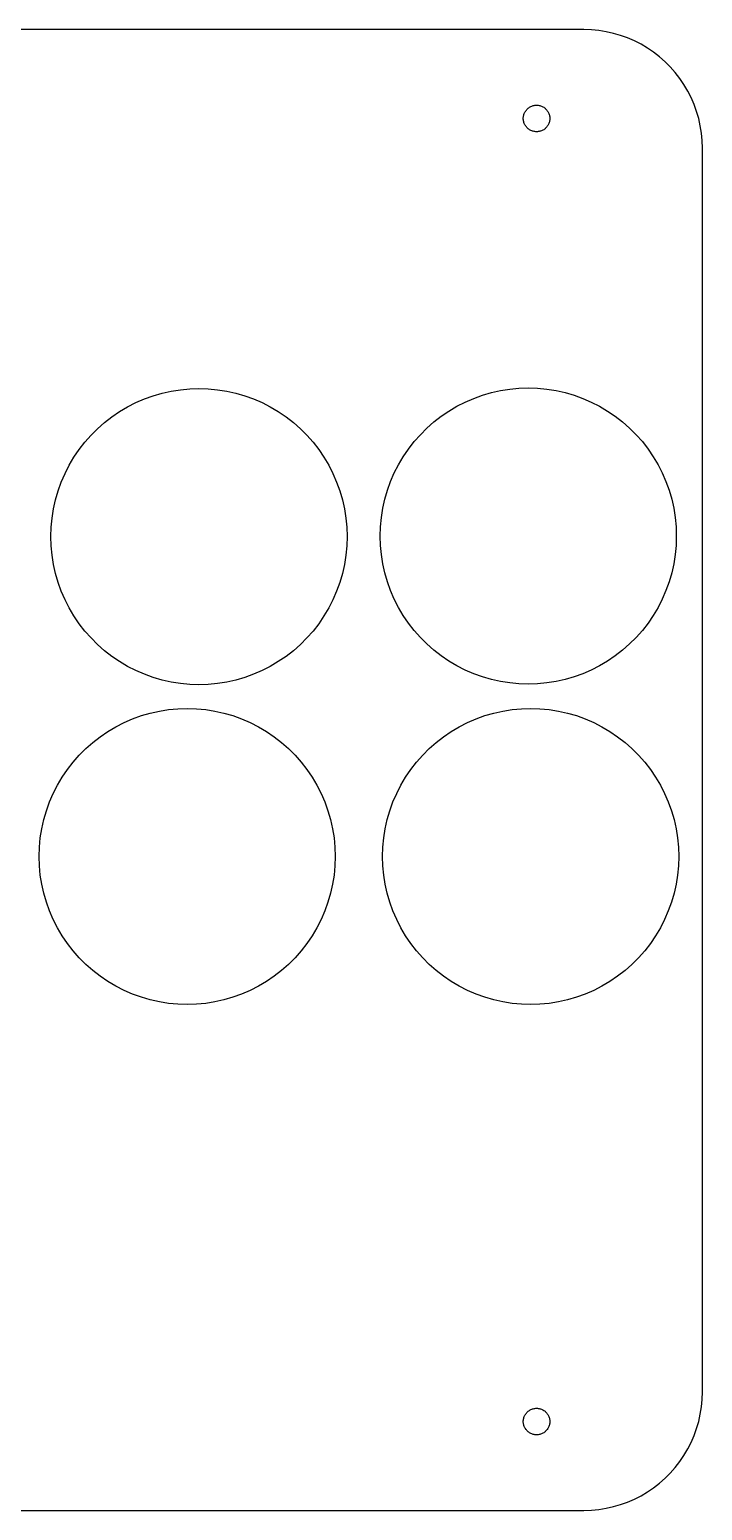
# Model space of a CAD drawing. Header units: metres. Extents: x 0 to 208, y 0 to 125.
# Drawn here: x 151.7 to 208.5, y 0 to 125 of the extents above; entities that cross this region are included whole.
import ezdxf

# ---------------------------------------------------------------- set-up
doc = ezdxf.new("R2010")
doc.units = ezdxf.units.M

msp = doc.modelspace()

# ---------------------------------------------------------------- linework, layer by layer
for p, q in [((198.5, 125), (10, 125)), ((199.128, 124.98), (198.5, 125)), ((199.753, 124.921), (199.128, 124.98)), ((200.374, 124.823), (199.753, 124.921)), ((200.987, 124.686), (200.374, 124.823)), ((201.59, 124.511), (200.987, 124.686)), ((202.181, 124.298), (201.59, 124.511)), ((202.758, 124.048), (202.181, 124.298)), ((203.318, 123.763), (202.758, 124.048)), ((203.858, 123.443), (203.318, 123.763)), ((204.378, 123.09), (203.858, 123.443)), ((204.874, 122.705), (204.378, 123.09)), ((205.345, 122.29), (204.874, 122.705)), ((205.79, 121.845), (205.345, 122.29)), ((206.205, 121.374), (205.79, 121.845)), ((206.59, 120.878), (206.205, 121.374)), ((206.943, 120.358), (206.59, 120.878)), ((207.263, 119.818), (206.943, 120.358)), ((207.548, 119.258), (207.263, 119.818)), ((207.798, 118.681), (207.548, 119.258)), ((193.38, 117.5), (193.382, 117.57)), ((193.382, 117.43), (193.38, 117.5)), ((193.382, 117.57), (193.389, 117.64)), ((193.389, 117.64), (193.4, 117.71)), ((193.4, 117.71), (193.415, 117.779)), ((193.415, 117.779), (193.435, 117.846)), ((193.435, 117.846), (193.459, 117.912)), ((193.459, 117.912), (193.487, 117.977)), ((193.487, 117.977), (193.519, 118.04)), ((193.519, 118.04), (193.554, 118.1)), ((193.554, 118.1), (193.594, 118.158)), ((193.594, 118.158), (193.637, 118.214)), ((193.637, 118.214), (193.684, 118.267)), ((193.684, 118.267), (193.733, 118.316)), ((193.733, 118.316), (193.786, 118.363)), ((193.786, 118.363), (193.842, 118.406)), ((193.842, 118.406), (193.9, 118.446)), ((193.9, 118.446), (193.96, 118.481)), ((193.96, 118.481), (194.023, 118.513)), ((194.023, 118.513), (194.088, 118.541)), ((194.088, 118.541), (194.154, 118.565)), ((194.154, 118.565), (194.221, 118.585)), ((194.221, 118.585), (194.29, 118.6)), ((194.29, 118.6), (194.36, 118.611)), ((194.36, 118.611), (194.43, 118.618)), ((194.43, 118.618), (194.5, 118.62)), ((194.5, 118.62), (194.57, 118.618)), ((194.57, 118.618), (194.64, 118.611)), ((194.64, 118.611), (194.71, 118.6)), ((194.71, 118.6), (194.779, 118.585)), ((194.779, 118.585), (194.846, 118.565)), ((194.846, 118.565), (194.912, 118.541)), ((194.912, 118.541), (194.977, 118.513)), ((194.977, 118.513), (195.04, 118.481)), ((195.04, 118.481), (195.1, 118.446)), ((195.1, 118.446), (195.158, 118.406)), ((195.158, 118.406), (195.214, 118.363)), ((195.214, 118.363), (195.267, 118.316)), ((195.267, 118.316), (195.316, 118.267)), ((195.316, 118.267), (195.363, 118.214)), ((195.363, 118.214), (195.406, 118.158)), ((195.406, 118.158), (195.446, 118.1)), ((195.446, 118.1), (195.481, 118.04)), ((195.481, 118.04), (195.513, 117.977)), ((195.513, 117.977), (195.541, 117.912)), ((195.541, 117.912), (195.565, 117.846)), ((195.565, 117.846), (195.585, 117.779)), ((195.585, 117.779), (195.6, 117.71)), ((195.6, 117.71), (195.611, 117.64)), ((195.611, 117.64), (195.618, 117.57)), ((195.618, 117.57), (195.62, 117.5)), ((195.62, 117.5), (195.618, 117.43)), ((208.011, 118.09), (207.798, 118.681)), ((208.186, 117.487), (208.011, 118.09)), ((193.389, 117.36), (193.382, 117.43)), ((193.4, 117.29), (193.389, 117.36)), ((193.415, 117.221), (193.4, 117.29)), ((193.435, 117.154), (193.415, 117.221)), ((193.459, 117.088), (193.435, 117.154)), ((193.487, 117.023), (193.459, 117.088)), ((193.519, 116.96), (193.487, 117.023)), ((193.554, 116.9), (193.519, 116.96)), ((193.594, 116.842), (193.554, 116.9)), ((193.637, 116.786), (193.594, 116.842)), ((193.684, 116.733), (193.637, 116.786)), ((193.733, 116.684), (193.684, 116.733)), ((193.786, 116.637), (193.733, 116.684)), ((193.842, 116.594), (193.786, 116.637)), ((193.9, 116.554), (193.842, 116.594)), ((193.96, 116.519), (193.9, 116.554)), ((194.023, 116.487), (193.96, 116.519)), ((194.088, 116.459), (194.023, 116.487)), ((194.154, 116.435), (194.088, 116.459)), ((194.221, 116.415), (194.154, 116.435)), ((194.29, 116.4), (194.221, 116.415)), ((194.36, 116.389), (194.29, 116.4)), ((194.43, 116.382), (194.36, 116.389)), ((194.5, 116.38), (194.43, 116.382)), ((194.57, 116.382), (194.5, 116.38)), ((194.64, 116.389), (194.57, 116.382)), ((194.71, 116.4), (194.64, 116.389)), ((194.779, 116.415), (194.71, 116.4)), ((194.846, 116.435), (194.779, 116.415)), ((194.912, 116.459), (194.846, 116.435)), ((194.977, 116.487), (194.912, 116.459)), ((195.04, 116.519), (194.977, 116.487)), ((195.1, 116.554), (195.04, 116.519)), ((195.158, 116.594), (195.1, 116.554)), ((195.214, 116.637), (195.158, 116.594)), ((195.267, 116.684), (195.214, 116.637)), ((195.316, 116.733), (195.267, 116.684)), ((195.363, 116.786), (195.316, 116.733)), ((195.406, 116.842), (195.363, 116.786)), ((195.446, 116.9), (195.406, 116.842)), ((195.481, 116.96), (195.446, 116.9)), ((195.513, 117.023), (195.481, 116.96)), ((195.541, 117.088), (195.513, 117.023)), ((195.565, 117.154), (195.541, 117.088)), ((195.585, 117.221), (195.565, 117.154)), ((195.6, 117.29), (195.585, 117.221)), ((195.611, 117.36), (195.6, 117.29)), ((195.618, 117.43), (195.611, 117.36)), ((208.323, 116.874), (208.186, 117.487)), ((208.421, 116.253), (208.323, 116.874)), ((208.48, 115.628), (208.421, 116.253)), ((208.5, 115), (208.48, 115.628)), ((208.5, 10), (208.5, 115)), ((160.678, 93.5103), (161.398, 93.8222)), ((161.398, 93.8222), (162.137, 94.0882)), ((162.137, 94.0882), (162.891, 94.3073)), ((162.891, 94.3073), (163.658, 94.4786)), ((163.658, 94.4786), (164.433, 94.6014)), ((164.433, 94.6014), (165.215, 94.6753)), ((165.215, 94.6753), (166, 94.7)), ((166, 94.7), (166.785, 94.6753)), ((166.785, 94.6753), (167.567, 94.6014)), ((167.567, 94.6014), (168.342, 94.4786)), ((168.342, 94.4786), (169.109, 94.3073)), ((169.109, 94.3073), (169.863, 94.0882)), ((169.863, 94.0882), (170.602, 93.8222)), ((170.602, 93.8222), (171.322, 93.5103)), ((188.478, 93.5603), (189.198, 93.8722)), ((189.198, 93.8722), (189.937, 94.1382)), ((189.937, 94.1382), (190.691, 94.3573)), ((190.691, 94.3573), (191.458, 94.5286)), ((191.458, 94.5286), (192.233, 94.6514)), ((192.233, 94.6514), (193.015, 94.7253)), ((193.015, 94.7253), (193.8, 94.75)), ((193.8, 94.75), (194.585, 94.7253)), ((194.585, 94.7253), (195.367, 94.6514)), ((195.367, 94.6514), (196.142, 94.5286)), ((196.142, 94.5286), (196.909, 94.3573)), ((196.909, 94.3573), (197.663, 94.1382)), ((197.663, 94.1382), (198.402, 93.8722)), ((198.402, 93.8722), (199.122, 93.5603)), ((158.653, 92.3127), (159.302, 92.7541)), ((159.302, 92.7541), (159.978, 93.1538)), ((159.978, 93.1538), (160.678, 93.5103)), ((171.322, 93.5103), (172.022, 93.1538)), ((172.022, 93.1538), (172.698, 92.7541)), ((172.698, 92.7541), (173.347, 92.3127)), ((186.453, 92.3627), (187.102, 92.8041)), ((187.102, 92.8041), (187.778, 93.2038)), ((187.778, 93.2038), (188.478, 93.5603)), ((199.122, 93.5603), (199.822, 93.2038)), ((199.822, 93.2038), (200.498, 92.8041)), ((200.498, 92.8041), (201.147, 92.3627)), ((156.888, 90.7568), (157.443, 91.3121)), ((157.443, 91.3121), (158.032, 91.8314)), ((158.032, 91.8314), (158.653, 92.3127)), ((173.347, 92.3127), (173.968, 91.8314)), ((173.968, 91.8314), (174.557, 91.3121)), ((174.557, 91.3121), (175.112, 90.7568)), ((184.688, 90.8068), (185.243, 91.3621)), ((185.243, 91.3621), (185.832, 91.8814)), ((185.832, 91.8814), (186.453, 92.3627)), ((201.147, 92.3627), (201.768, 91.8814)), ((201.768, 91.8814), (202.357, 91.3621)), ((202.357, 91.3621), (202.912, 90.8068)), ((155.887, 89.5473), (156.369, 90.1678)), ((156.369, 90.1678), (156.888, 90.7568)), ((175.112, 90.7568), (175.631, 90.1678)), ((175.631, 90.1678), (176.113, 89.5473)), ((183.687, 89.5973), (184.169, 90.2178)), ((184.169, 90.2178), (184.688, 90.8068)), ((202.912, 90.8068), (203.431, 90.2178)), ((203.431, 90.2178), (203.913, 89.5973)), ((155.046, 88.2219), (155.446, 88.8978)), ((155.446, 88.8978), (155.887, 89.5473)), ((176.113, 89.5473), (176.554, 88.8978)), ((176.554, 88.8978), (176.954, 88.2219)), ((182.846, 88.2719), (183.246, 88.9478)), ((183.246, 88.9478), (183.687, 89.5973)), ((203.913, 89.5973), (204.354, 88.9478)), ((204.354, 88.9478), (204.754, 88.2719)), ((154.378, 86.8015), (154.69, 87.5222)), ((154.69, 87.5222), (155.046, 88.2219)), ((176.954, 88.2219), (177.31, 87.5222)), ((177.31, 87.5222), (177.622, 86.8015)), ((182.178, 86.8515), (182.49, 87.5722)), ((182.49, 87.5722), (182.846, 88.2719)), ((204.754, 88.2719), (205.11, 87.5722)), ((205.11, 87.5722), (205.422, 86.8515)), ((154.112, 86.0627), (154.378, 86.8015)), ((177.622, 86.8015), (177.888, 86.0627)), ((181.912, 86.1127), (182.178, 86.8515)), ((205.422, 86.8515), (205.688, 86.1127)), ((153.721, 84.5423), (153.893, 85.3086)), ((153.893, 85.3086), (154.112, 86.0627)), ((177.888, 86.0627), (178.107, 85.3086)), ((178.107, 85.3086), (178.279, 84.5423)), ((181.521, 84.5923), (181.693, 85.3586)), ((181.693, 85.3586), (181.912, 86.1127)), ((205.688, 86.1127), (205.907, 85.3586)), ((205.907, 85.3586), (206.079, 84.5923)), ((153.525, 82.9849), (153.599, 83.7667)), ((153.599, 83.7667), (153.721, 84.5423)), ((178.279, 84.5423), (178.401, 83.7667)), ((178.401, 83.7667), (178.475, 82.9849)), ((181.325, 83.0349), (181.399, 83.8167)), ((181.399, 83.8167), (181.521, 84.5923)), ((206.079, 84.5923), (206.201, 83.8167)), ((206.201, 83.8167), (206.275, 83.0349)), ((153.5, 82.2), (153.525, 82.9849)), ((178.475, 82.9849), (178.5, 82.2)), ((181.3, 82.25), (181.325, 83.0349)), ((206.275, 83.0349), (206.3, 82.25)), ((153.525, 81.4151), (153.5, 82.2)), ((153.599, 80.6333), (153.525, 81.4151)), ((178.475, 81.4151), (178.401, 80.6333)), ((178.5, 82.2), (178.475, 81.4151)), ((181.325, 81.4651), (181.3, 82.25)), ((181.399, 80.6833), (181.325, 81.4651)), ((206.275, 81.4651), (206.201, 80.6833)), ((206.3, 82.25), (206.275, 81.4651)), ((153.721, 79.8577), (153.599, 80.6333)), ((178.401, 80.6333), (178.279, 79.8577)), ((181.521, 79.9077), (181.399, 80.6833)), ((206.201, 80.6833), (206.079, 79.9077)), ((153.893, 79.0914), (153.721, 79.8577)), ((154.112, 78.3373), (153.893, 79.0914)), ((178.107, 79.0914), (177.888, 78.3373)), ((178.279, 79.8577), (178.107, 79.0914)), ((181.693, 79.1414), (181.521, 79.9077)), ((181.912, 78.3873), (181.693, 79.1414)), ((205.907, 79.1414), (205.688, 78.3873)), ((206.079, 79.9077), (205.907, 79.1414)), ((154.378, 77.5984), (154.112, 78.3373)), ((154.69, 76.8777), (154.378, 77.5984)), ((177.622, 77.5984), (177.31, 76.8777)), ((177.888, 78.3373), (177.622, 77.5984)), ((182.178, 77.6484), (181.912, 78.3873)), ((182.49, 76.9277), (182.178, 77.6484)), ((205.422, 77.6484), (205.11, 76.9277)), ((205.688, 78.3873), (205.422, 77.6484)), ((155.046, 76.1781), (154.69, 76.8777)), ((177.31, 76.8777), (176.954, 76.1781)), ((182.846, 76.2281), (182.49, 76.9277)), ((205.11, 76.9277), (204.754, 76.2281)), ((155.446, 75.5022), (155.046, 76.1781)), ((155.887, 74.8527), (155.446, 75.5022)), ((176.554, 75.5022), (176.113, 74.8527)), ((176.954, 76.1781), (176.554, 75.5022)), ((183.246, 75.5522), (182.846, 76.2281)), ((183.687, 74.9027), (183.246, 75.5522)), ((204.354, 75.5522), (203.913, 74.9027)), ((204.754, 76.2281), (204.354, 75.5522)), ((156.369, 74.2322), (155.887, 74.8527)), ((156.888, 73.6432), (156.369, 74.2322)), ((175.631, 74.2322), (175.112, 73.6432)), ((176.113, 74.8527), (175.631, 74.2322)), ((184.169, 74.2822), (183.687, 74.9027)), ((184.688, 73.6932), (184.169, 74.2822)), ((203.431, 74.2822), (202.912, 73.6932)), ((203.913, 74.9027), (203.431, 74.2822)), ((157.443, 73.0879), (156.888, 73.6432)), ((158.032, 72.5686), (157.443, 73.0879)), ((158.653, 72.0873), (158.032, 72.5686)), ((173.968, 72.5686), (173.347, 72.0873)), ((174.557, 73.0879), (173.968, 72.5686)), ((175.112, 73.6432), (174.557, 73.0879)), ((185.243, 73.1379), (184.688, 73.6932)), ((185.832, 72.6186), (185.243, 73.1379)), ((186.453, 72.1373), (185.832, 72.6186)), ((201.768, 72.6186), (201.147, 72.1373)), ((202.357, 73.1379), (201.768, 72.6186)), ((202.912, 73.6932), (202.357, 73.1379)), ((159.302, 71.6459), (158.653, 72.0873)), ((159.978, 71.2462), (159.302, 71.6459)), ((172.698, 71.6459), (172.022, 71.2462)), ((173.347, 72.0873), (172.698, 71.6459)), ((187.102, 71.6959), (186.453, 72.1373)), ((187.778, 71.2962), (187.102, 71.6959)), ((188.478, 70.9397), (187.778, 71.2962)), ((199.822, 71.2962), (199.122, 70.9397)), ((200.498, 71.6959), (199.822, 71.2962)), ((201.147, 72.1373), (200.498, 71.6959)), ((160.678, 70.8896), (159.978, 71.2462)), ((161.398, 70.5778), (160.678, 70.8896)), ((162.137, 70.3118), (161.398, 70.5778)), ((162.891, 70.0927), (162.137, 70.3118)), ((163.658, 69.9214), (162.891, 70.0927)), ((169.109, 70.0927), (168.342, 69.9214)), ((169.863, 70.3118), (169.109, 70.0927)), ((170.602, 70.5778), (169.863, 70.3118)), ((171.322, 70.8896), (170.602, 70.5778)), ((172.022, 71.2462), (171.322, 70.8896)), ((189.198, 70.6278), (188.478, 70.9397)), ((189.937, 70.3618), (189.198, 70.6278)), ((190.691, 70.1427), (189.937, 70.3618)), ((191.458, 69.9714), (190.691, 70.1427)), ((196.909, 70.1427), (196.142, 69.9714)), ((197.663, 70.3618), (196.909, 70.1427)), ((198.402, 70.6278), (197.663, 70.3618)), ((199.122, 70.9397), (198.402, 70.6278)), ((164.433, 69.7986), (163.658, 69.9214)), ((165.215, 69.7247), (164.433, 69.7986)), ((166, 69.7), (165.215, 69.7247)), ((166.785, 69.7247), (166, 69.7)), ((167.567, 69.7986), (166.785, 69.7247)), ((168.342, 69.9214), (167.567, 69.7986)), ((192.233, 69.8486), (191.458, 69.9714)), ((193.015, 69.7747), (192.233, 69.8486)), ((193.8, 69.75), (193.015, 69.7747)), ((194.585, 69.7747), (193.8, 69.75)), ((195.367, 69.8486), (194.585, 69.7747)), ((196.142, 69.9714), (195.367, 69.8486)), ((162.658, 67.4786), (163.433, 67.6014)), ((163.433, 67.6014), (164.215, 67.6753)), ((164.215, 67.6753), (165, 67.7)), ((165, 67.7), (165.785, 67.6753)), ((165.785, 67.6753), (166.567, 67.6014)), ((166.567, 67.6014), (167.342, 67.4786)), ((191.658, 67.4786), (192.433, 67.6014)), ((192.433, 67.6014), (193.215, 67.6753)), ((193.215, 67.6753), (194, 67.7)), ((194, 67.7), (194.785, 67.6753)), ((194.785, 67.6753), (195.567, 67.6014)), ((195.567, 67.6014), (196.342, 67.4786)), ((158.978, 66.1538), (159.678, 66.5103)), ((159.678, 66.5103), (160.398, 66.8222)), ((160.398, 66.8222), (161.137, 67.0882)), ((161.137, 67.0882), (161.891, 67.3073)), ((161.891, 67.3073), (162.658, 67.4786)), ((167.342, 67.4786), (168.109, 67.3073)), ((168.109, 67.3073), (168.863, 67.0882)), ((168.863, 67.0882), (169.602, 66.8222)), ((169.602, 66.8222), (170.322, 66.5103)), ((170.322, 66.5103), (171.022, 66.1538)), ((187.978, 66.1538), (188.678, 66.5103)), ((188.678, 66.5103), (189.398, 66.8222)), ((189.398, 66.8222), (190.137, 67.0882)), ((190.137, 67.0882), (190.891, 67.3073)), ((190.891, 67.3073), (191.658, 67.4786)), ((196.342, 67.4786), (197.109, 67.3073)), ((197.109, 67.3073), (197.863, 67.0882)), ((197.863, 67.0882), (198.602, 66.8222)), ((198.602, 66.8222), (199.322, 66.5103)), ((199.322, 66.5103), (200.022, 66.1538)), ((157.032, 64.8314), (157.653, 65.3127)), ((157.653, 65.3127), (158.302, 65.7541)), ((158.302, 65.7541), (158.978, 66.1538)), ((171.022, 66.1538), (171.698, 65.7541)), ((171.698, 65.7541), (172.347, 65.3127)), ((172.347, 65.3127), (172.968, 64.8314)), ((186.032, 64.8314), (186.653, 65.3127)), ((186.653, 65.3127), (187.302, 65.7541)), ((187.302, 65.7541), (187.978, 66.1538)), ((200.022, 66.1538), (200.698, 65.7541)), ((200.698, 65.7541), (201.347, 65.3127)), ((201.347, 65.3127), (201.968, 64.8314)), ((155.369, 63.1678), (155.888, 63.7568)), ((155.888, 63.7568), (156.443, 64.3121)), ((156.443, 64.3121), (157.032, 64.8314)), ((172.968, 64.8314), (173.557, 64.3121)), ((173.557, 64.3121), (174.112, 63.7568)), ((174.112, 63.7568), (174.631, 63.1678)), ((184.369, 63.1678), (184.888, 63.7568)), ((184.888, 63.7568), (185.443, 64.3121)), ((185.443, 64.3121), (186.032, 64.8314)), ((201.968, 64.8314), (202.557, 64.3121)), ((202.557, 64.3121), (203.112, 63.7568)), ((203.112, 63.7568), (203.631, 63.1678)), ((154.446, 61.8978), (154.887, 62.5473)), ((154.887, 62.5473), (155.369, 63.1678)), ((174.631, 63.1678), (175.113, 62.5473)), ((175.113, 62.5473), (175.554, 61.8978)), ((183.446, 61.8978), (183.887, 62.5473)), ((183.887, 62.5473), (184.369, 63.1678)), ((203.631, 63.1678), (204.113, 62.5473)), ((204.113, 62.5473), (204.554, 61.8978)), ((154.046, 61.2219), (154.446, 61.8978)), ((175.554, 61.8978), (175.954, 61.2219)), ((183.046, 61.2219), (183.446, 61.8978)), ((204.554, 61.8978), (204.954, 61.2219)), ((153.378, 59.8015), (153.69, 60.5222)), ((153.69, 60.5222), (154.046, 61.2219)), ((175.954, 61.2219), (176.31, 60.5222)), ((176.31, 60.5222), (176.622, 59.8015)), ((182.378, 59.8015), (182.69, 60.5222)), ((182.69, 60.5222), (183.046, 61.2219)), ((204.954, 61.2219), (205.31, 60.5222)), ((205.31, 60.5222), (205.622, 59.8015)), ((152.893, 58.3086), (153.112, 59.0627)), ((153.112, 59.0627), (153.378, 59.8015)), ((176.622, 59.8015), (176.888, 59.0627)), ((176.888, 59.0627), (177.107, 58.3086)), ((181.893, 58.3086), (182.112, 59.0627)), ((182.112, 59.0627), (182.378, 59.8015)), ((205.622, 59.8015), (205.888, 59.0627)), ((205.888, 59.0627), (206.107, 58.3086)), ((152.599, 56.7667), (152.721, 57.5423)), ((152.721, 57.5423), (152.893, 58.3086)), ((177.107, 58.3086), (177.279, 57.5423)), ((177.279, 57.5423), (177.401, 56.7667)), ((181.599, 56.7667), (181.721, 57.5423)), ((181.721, 57.5423), (181.893, 58.3086)), ((206.107, 58.3086), (206.279, 57.5423)), ((206.279, 57.5423), (206.401, 56.7667)), ((152.525, 55.9849), (152.599, 56.7667)), ((177.401, 56.7667), (177.475, 55.9849)), ((181.525, 55.9849), (181.599, 56.7667)), ((206.401, 56.7667), (206.475, 55.9849)), ((152.5, 55.2), (152.525, 55.9849)), ((152.525, 54.4151), (152.5, 55.2)), ((177.475, 55.9849), (177.5, 55.2)), ((177.5, 55.2), (177.475, 54.4151)), ((181.5, 55.2), (181.525, 55.9849)), ((181.525, 54.4151), (181.5, 55.2)), ((206.475, 55.9849), (206.5, 55.2)), ((206.5, 55.2), (206.475, 54.4151)), ((152.599, 53.6333), (152.525, 54.4151)), ((177.475, 54.4151), (177.401, 53.6333)), ((181.599, 53.6333), (181.525, 54.4151)), ((206.475, 54.4151), (206.401, 53.6333)), ((152.721, 52.8577), (152.599, 53.6333)), ((152.893, 52.0914), (152.721, 52.8577)), ((177.279, 52.8577), (177.107, 52.0914)), ((177.401, 53.6333), (177.279, 52.8577)), ((181.721, 52.8577), (181.599, 53.6333)), ((181.893, 52.0914), (181.721, 52.8577)), ((206.279, 52.8577), (206.107, 52.0914)), ((206.401, 53.6333), (206.279, 52.8577)), ((153.112, 51.3373), (152.893, 52.0914)), ((153.378, 50.5984), (153.112, 51.3373)), ((176.888, 51.3373), (176.622, 50.5984)), ((177.107, 52.0914), (176.888, 51.3373)), ((182.112, 51.3373), (181.893, 52.0914)), ((182.378, 50.5984), (182.112, 51.3373)), ((205.888, 51.3373), (205.622, 50.5984)), ((206.107, 52.0914), (205.888, 51.3373)), ((153.69, 49.8777), (153.378, 50.5984)), ((176.622, 50.5984), (176.31, 49.8777)), ((182.69, 49.8777), (182.378, 50.5984)), ((205.622, 50.5984), (205.31, 49.8777)), ((154.046, 49.1781), (153.69, 49.8777)), ((154.446, 48.5022), (154.046, 49.1781)), ((175.954, 49.1781), (175.554, 48.5022)), ((176.31, 49.8777), (175.954, 49.1781)), ((183.046, 49.1781), (182.69, 49.8777)), ((183.446, 48.5022), (183.046, 49.1781)), ((204.954, 49.1781), (204.554, 48.5022)), ((205.31, 49.8777), (204.954, 49.1781)), ((154.887, 47.8527), (154.446, 48.5022)), ((155.369, 47.2322), (154.887, 47.8527)), ((175.113, 47.8527), (174.631, 47.2322)), ((175.554, 48.5022), (175.113, 47.8527)), ((183.887, 47.8527), (183.446, 48.5022)), ((184.369, 47.2322), (183.887, 47.8527)), ((204.113, 47.8527), (203.631, 47.2322)), ((204.554, 48.5022), (204.113, 47.8527)), ((155.888, 46.6432), (155.369, 47.2322)), ((156.443, 46.0879), (155.888, 46.6432)), ((174.112, 46.6432), (173.557, 46.0879)), ((174.631, 47.2322), (174.112, 46.6432)), ((184.888, 46.6432), (184.369, 47.2322)), ((185.443, 46.0879), (184.888, 46.6432)), ((203.112, 46.6432), (202.557, 46.0879)), ((203.631, 47.2322), (203.112, 46.6432)), ((157.032, 45.5686), (156.443, 46.0879)), ((157.653, 45.0873), (157.032, 45.5686)), ((158.302, 44.6459), (157.653, 45.0873)), ((172.347, 45.0873), (171.698, 44.6459)), ((172.968, 45.5686), (172.347, 45.0873)), ((173.557, 46.0879), (172.968, 45.5686)), ((186.032, 45.5686), (185.443, 46.0879)), ((186.653, 45.0873), (186.032, 45.5686)), ((187.302, 44.6459), (186.653, 45.0873)), ((201.347, 45.0873), (200.698, 44.6459)), ((201.968, 45.5686), (201.347, 45.0873)), ((202.557, 46.0879), (201.968, 45.5686)), ((158.978, 44.2462), (158.302, 44.6459)), ((159.678, 43.8896), (158.978, 44.2462)), ((160.398, 43.5778), (159.678, 43.8896)), ((170.322, 43.8896), (169.602, 43.5778)), ((171.022, 44.2462), (170.322, 43.8896)), ((171.698, 44.6459), (171.022, 44.2462)), ((187.978, 44.2462), (187.302, 44.6459)), ((188.678, 43.8896), (187.978, 44.2462)), ((189.398, 43.5778), (188.678, 43.8896)), ((199.322, 43.8896), (198.602, 43.5778)), ((200.022, 44.2462), (199.322, 43.8896)), ((200.698, 44.6459), (200.022, 44.2462)), ((161.137, 43.3118), (160.398, 43.5778)), ((161.891, 43.0927), (161.137, 43.3118)), ((162.658, 42.9214), (161.891, 43.0927)), ((163.433, 42.7986), (162.658, 42.9214)), ((164.215, 42.7247), (163.433, 42.7986)), ((165, 42.7), (164.215, 42.7247)), ((165.785, 42.7247), (165, 42.7)), ((166.567, 42.7986), (165.785, 42.7247)), ((167.342, 42.9214), (166.567, 42.7986)), ((168.109, 43.0927), (167.342, 42.9214)), ((168.863, 43.3118), (168.109, 43.0927)), ((169.602, 43.5778), (168.863, 43.3118)), ((190.137, 43.3118), (189.398, 43.5778)), ((190.891, 43.0927), (190.137, 43.3118)), ((191.658, 42.9214), (190.891, 43.0927)), ((192.433, 42.7986), (191.658, 42.9214)), ((193.215, 42.7247), (192.433, 42.7986)), ((194, 42.7), (193.215, 42.7247)), ((194.785, 42.7247), (194, 42.7)), ((195.567, 42.7986), (194.785, 42.7247)), ((196.342, 42.9214), (195.567, 42.7986)), ((197.109, 43.0927), (196.342, 42.9214)), ((197.863, 43.3118), (197.109, 43.0927)), ((198.602, 43.5778), (197.863, 43.3118)), ((208.48, 9.3721), (208.5, 10)), ((208.421, 8.74667), (208.48, 9.3721)), ((193.38, 7.5), (193.382, 7.57031)), ((193.382, 7.42967), (193.38, 7.5)), ((193.382, 7.57031), (193.389, 7.64037)), ((193.389, 7.64037), (193.4, 7.70985)), ((193.4, 7.70985), (193.415, 7.77852)), ((193.415, 7.77852), (193.435, 7.84608)), ((193.435, 7.84608), (193.459, 7.91229)), ((193.459, 7.91229), (193.487, 7.97687)), ((193.487, 7.97687), (193.519, 8.03955)), ((193.519, 8.03955), (193.554, 8.10011)), ((193.554, 8.10011), (193.594, 8.15831)), ((193.594, 8.15831), (193.637, 8.21391)), ((193.637, 8.21391), (193.684, 8.26668)), ((193.684, 8.26668), (193.733, 8.31644)), ((193.733, 8.31644), (193.786, 8.36296)), ((193.786, 8.36296), (193.842, 8.4061)), ((193.842, 8.4061), (193.9, 8.44563)), ((193.9, 8.44563), (193.96, 8.48146)), ((193.96, 8.48146), (194.023, 8.5134)), ((194.023, 8.5134), (194.088, 8.54134)), ((194.088, 8.54134), (194.154, 8.56517)), ((194.154, 8.56517), (194.221, 8.58481)), ((194.221, 8.58481), (194.29, 8.60016)), ((194.29, 8.60016), (194.36, 8.61116)), ((194.36, 8.61116), (194.43, 8.61778)), ((194.43, 8.61778), (194.5, 8.62)), ((194.5, 8.62), (194.57, 8.61778)), ((194.57, 8.61778), (194.64, 8.61116)), ((194.64, 8.61116), (194.71, 8.60016)), ((194.71, 8.60016), (194.779, 8.58481)), ((194.779, 8.58481), (194.846, 8.56517)), ((194.846, 8.56517), (194.912, 8.54134)), ((194.912, 8.54134), (194.977, 8.5134)), ((194.977, 8.5134), (195.04, 8.48146)), ((195.04, 8.48146), (195.1, 8.44563)), ((195.1, 8.44563), (195.158, 8.4061)), ((195.158, 8.4061), (195.214, 8.36296)), ((195.214, 8.36296), (195.267, 8.31644)), ((195.267, 8.31644), (195.316, 8.26668)), ((195.316, 8.26668), (195.363, 8.21391)), ((195.363, 8.21391), (195.406, 8.15831)), ((195.406, 8.15831), (195.446, 8.10011)), ((195.446, 8.10011), (195.481, 8.03955)), ((195.481, 8.03955), (195.513, 7.97687)), ((195.513, 7.97687), (195.541, 7.91229)), ((195.541, 7.91229), (195.565, 7.84608)), ((195.565, 7.84608), (195.585, 7.77852)), ((195.585, 7.77852), (195.6, 7.70985)), ((195.6, 7.70985), (195.611, 7.64037)), ((195.611, 7.64037), (195.618, 7.57031)), ((195.618, 7.57031), (195.62, 7.5)), ((195.62, 7.5), (195.618, 7.42967)), ((208.011, 6.90984), (208.186, 7.51311)), ((208.186, 7.51311), (208.323, 8.12619)), ((208.323, 8.12619), (208.421, 8.74667)), ((193.389, 7.35962), (193.382, 7.42967)), ((193.4, 7.29013), (193.389, 7.35962)), ((193.415, 7.22147), (193.4, 7.29013)), ((193.435, 7.1539), (193.415, 7.22147)), ((193.459, 7.08769), (193.435, 7.1539)), ((193.487, 7.02312), (193.459, 7.08769)), ((193.519, 6.96043), (193.487, 7.02312)), ((193.554, 6.89987), (193.519, 6.96043)), ((193.594, 6.84167), (193.554, 6.89987)), ((193.637, 6.78607), (193.594, 6.84167)), ((193.684, 6.73331), (193.637, 6.78607)), ((193.733, 6.68355), (193.684, 6.73331)), ((193.786, 6.63702), (193.733, 6.68355)), ((193.842, 6.59389), (193.786, 6.63702)), ((193.9, 6.55435), (193.842, 6.59389)), ((193.96, 6.51852), (193.9, 6.55435)), ((194.023, 6.48659), (193.96, 6.51852)), ((194.088, 6.45865), (194.023, 6.48659)), ((194.154, 6.43481), (194.088, 6.45865)), ((194.221, 6.41518), (194.154, 6.43481)), ((194.29, 6.39983), (194.221, 6.41518)), ((194.36, 6.38882), (194.29, 6.39983)), ((194.43, 6.3822), (194.36, 6.38882)), ((194.5, 6.37999), (194.43, 6.3822)), ((194.57, 6.3822), (194.5, 6.37999)), ((194.64, 6.38882), (194.57, 6.3822)), ((194.71, 6.39983), (194.64, 6.38882)), ((194.779, 6.41518), (194.71, 6.39983)), ((194.846, 6.43481), (194.779, 6.41518)), ((194.912, 6.45865), (194.846, 6.43481)), ((194.977, 6.48659), (194.912, 6.45865)), ((195.04, 6.51852), (194.977, 6.48659)), ((195.1, 6.55435), (195.04, 6.51852)), ((195.158, 6.59389), (195.1, 6.55435)), ((195.214, 6.63702), (195.158, 6.59389)), ((195.267, 6.68355), (195.214, 6.63702)), ((195.316, 6.73331), (195.267, 6.68355)), ((195.363, 6.78607), (195.316, 6.73331)), ((195.406, 6.84167), (195.363, 6.78607)), ((195.446, 6.89987), (195.406, 6.84167)), ((195.481, 6.96043), (195.446, 6.89987)), ((195.513, 7.02312), (195.481, 6.96043)), ((195.541, 7.08769), (195.513, 7.02312)), ((195.565, 7.1539), (195.541, 7.08769)), ((195.585, 7.22147), (195.565, 7.1539)), ((195.6, 7.29013), (195.585, 7.22147)), ((195.611, 7.35962), (195.6, 7.29013)), ((195.618, 7.42967), (195.611, 7.35962)), ((207.548, 5.7422), (207.798, 6.31876)), ((207.798, 6.31876), (208.011, 6.90984)), ((206.943, 4.64174), (207.263, 5.18246)), ((207.263, 5.18246), (207.548, 5.7422)), ((206.205, 3.62576), (206.59, 4.12215)), ((206.59, 4.12215), (206.943, 4.64174)), ((204.874, 2.29486), (205.345, 2.71031)), ((205.345, 2.71031), (205.79, 3.15453)), ((205.79, 3.15453), (206.205, 3.62576)), ((203.318, 1.23694), (203.858, 1.55672)), ((203.858, 1.55672), (204.378, 1.90984)), ((204.378, 1.90984), (204.874, 2.29486)), ((10, 0), (198.5, 0)), ((198.5, 0), (199.128, 0.01973)), ((199.128, 0.01973), (199.753, 0.07886)), ((199.753, 0.07886), (200.374, 0.17712)), ((200.374, 0.17712), (200.987, 0.31416)), ((200.987, 0.31416), (201.59, 0.48944)), ((201.59, 0.48944), (202.181, 0.70224)), ((202.181, 0.70224), (202.758, 0.95174)), ((202.758, 0.95174), (203.318, 1.23694))]:
    msp.add_line(p, q)

doc.saveas('drawing.dxf')
